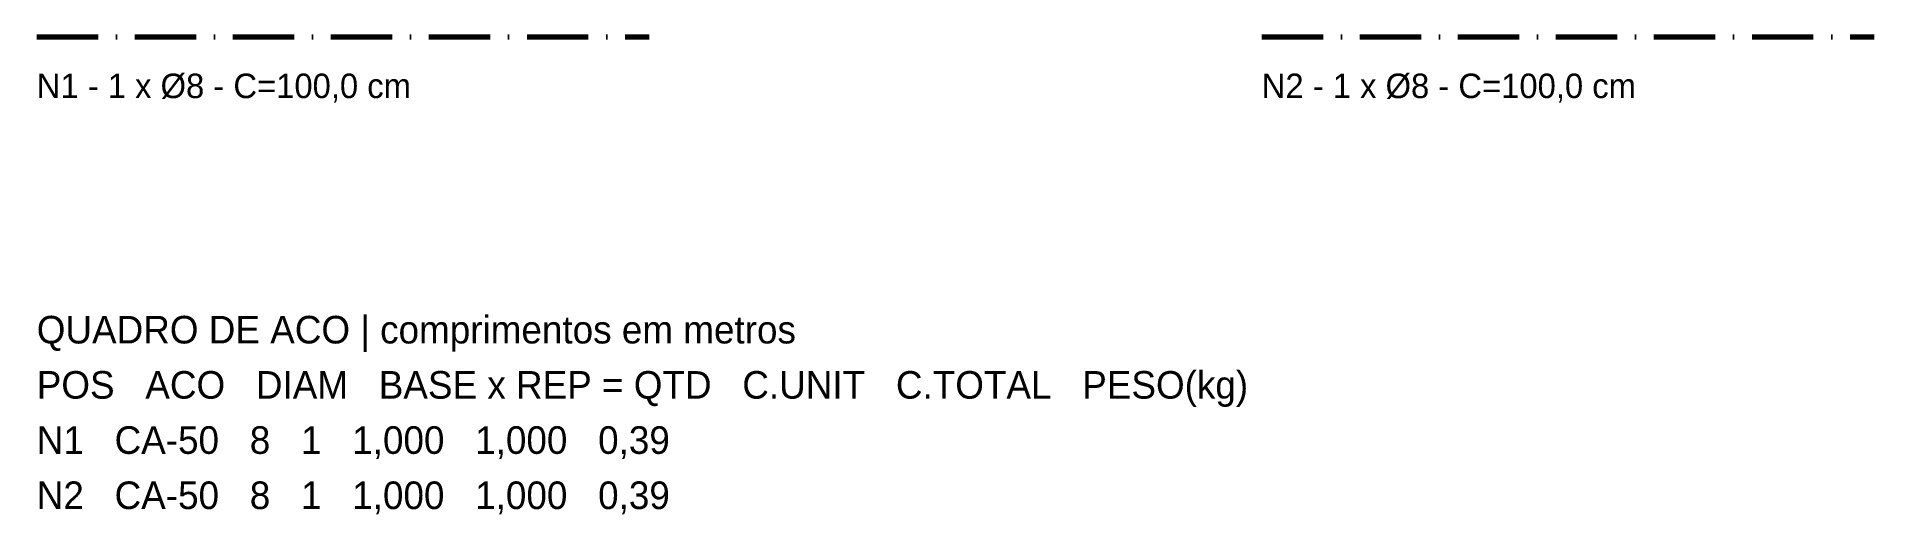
# Model space of a CAD drawing. Header units: millimetres. Extents: x 0 to 3000, y -778 to 0.
import ezdxf

# ---------------------------------------------------------------- set-up
doc = ezdxf.new("R2010")
doc.units = ezdxf.units.MM
doc.linetypes.add('DASHDOT', pattern=[160, 100, -30, 0, -30])
doc.layers.add('QUADRO_ACO', color=7, linetype='CONTINUOUS', lineweight=18, true_color=0x263044)
doc.layers.add('Referência', color=7, linetype='DASHDOT', lineweight=70, true_color=0x123abc)

msp = doc.modelspace()

# ---------------------------------------------------------------- linework, layer by layer
at = {"layer": 'Referência'}
for points in [[(0, 0), (1000, 0)], [(2000, 0), (3000, 0)]]:
    msp.add_lwpolyline(points, dxfattribs=at)

# ---------------------------------------------------------------- texts
at = {"layer": 'QUADRO_ACO'}
for s, p in [('QUADRO DE ACO | comprimentos em metros', (0, -500)), ('POS   ACO   DIAM   BASE x REP = QTD   C.UNIT   C.TOTAL   PESO(kg)', (0, -590)), ('N1   CA-50   8   1   1,000   1,000   0,39', (0, -680)), ('N2   CA-50   8   1   1,000   1,000   0,39', (0, -770))]:
    msp.add_text(s, height=45, dxfattribs=at).set_placement(p)
at = {"layer": 'Referência'}
for s, p in [('N1 - 1 x %%c8 - C=100,0 cm', (0, -100)), ('N2 - 1 x %%c8 - C=100,0 cm', (2000, -100))]:
    msp.add_text(s, height=40, dxfattribs=at).set_placement(p)

doc.saveas('drawing.dxf')
